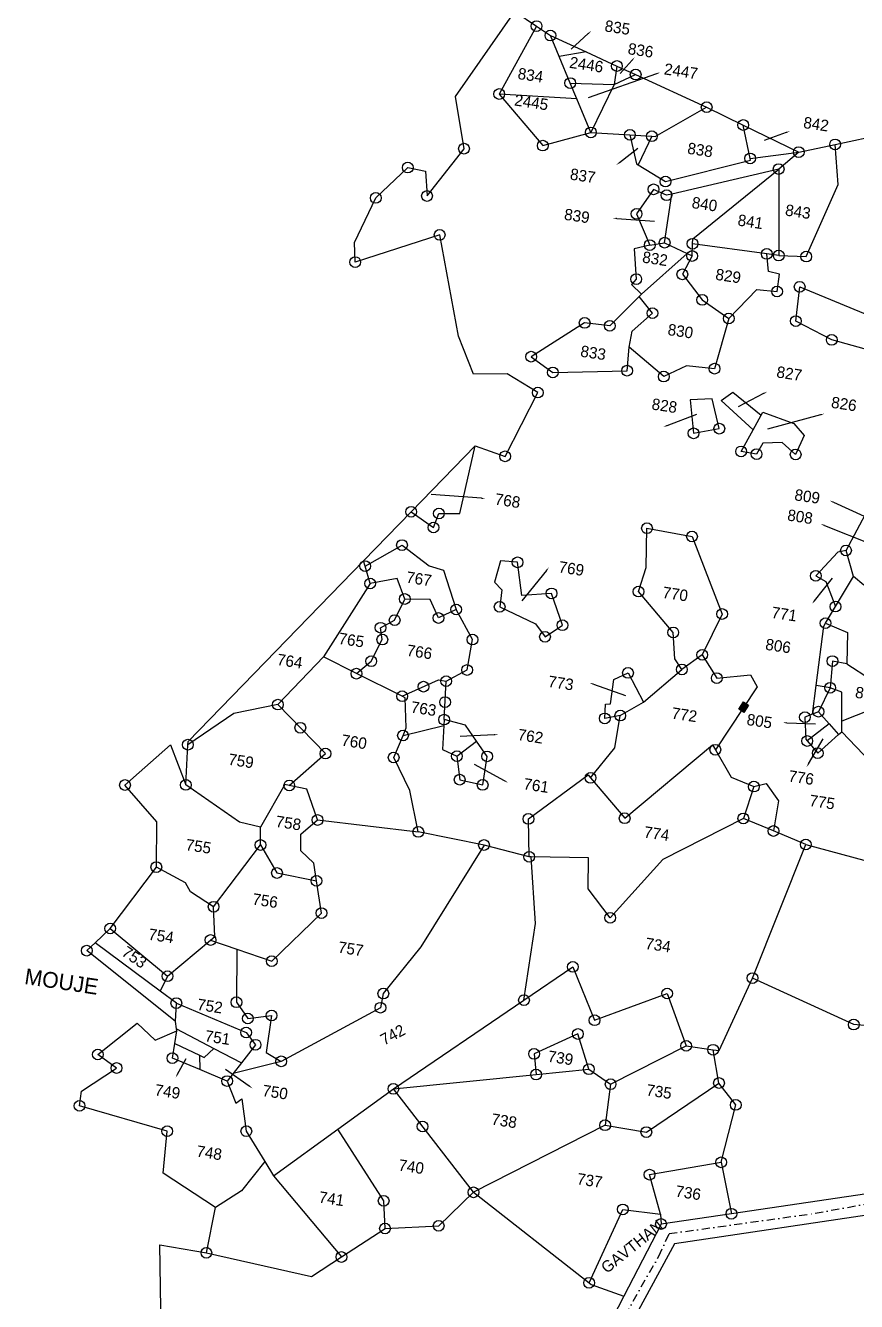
# Model space of a CAD drawing. Header units: metres. Extents: x 303309 to 305776, y 1941305 to 1944345.
# Drawn here: x 303309 to 303821, y 1942359 to 1943145 of the extents above; entities that cross this region are included whole.
import ezdxf

# ---------------------------------------------------------------- set-up
doc = ezdxf.new("R2010")
doc.units = ezdxf.units.M
doc.linetypes.add('DASHDOT', pattern=[1, 0.5, -0.25, 0, -0.25])
for name, color, linetype in [('OFF', 1, 'Continuous'), ('POLY_PARCEL', 6, 'Continuous'), ('POLY_WATER', 4, 'Continuous'), ('TEXT_MAPIN', 7, 'Continuous'), ('TEXT_MAPOUT', 7, 'Continuous'), ('TEXT_PARCEL', 7, 'Continuous'), ('V_BOUND_LINE', 7, 'Continuous'), ('V_BOUND_STREAM_LINE', 7, 'DASHDOT')]:
    doc.layers.add(name, color=color, linetype=linetype)
doc.styles.add('TEXT_MAP', font='')
doc.styles.get('TEXT_MAP').set_extended_font_data('Kruti Dev 050')

msp = doc.modelspace()

# ---------------------------------------------------------------- hatches: boundary and pattern name
msp.add_hatch(color=256).paths.add_polyline_path([(303754.16, 1942726.13), (303751.04, 1942728.2), (303748.05, 1942723.68), (303751.17, 1942721.61)])

# ---------------------------------------------------------------- linework, layer by layer
for p, q in [((303655.41, 1943139.75), (303644.79, 1943130.15)), ((303682.4, 1943123.37), (303675.12, 1943115.19)), ((303697.42, 1943115.03), (303655.29, 1943100.14)), ((303777.22, 1943078.79), (303763.79, 1943073.85)), ((303674.61, 1943060.34), (303685.87, 1943069.17)), ((303672.96, 1943025.9), (303696.2, 1943024.21)), ((303763.4, 1942918.06), (303747.71, 1942909.92)), ((303703.9, 1942898.29), (303722.18, 1942905.29)), ((303798.39, 1942904.95), (303765.74, 1942895.98)), ((303589.68, 1942853.49), (303558.64, 1942855.75)), ((303806.35, 1942851.08), (303834.69, 1942838.19)), ((303800.84, 1942836.77), (303829.76, 1942825.26)), ((303629.66, 1942809.07), (303614.56, 1942790.33)), ((303794.71, 1942790.41), (303805.71, 1942804.25)), ((303658.58, 1942738.99), (303678.4, 1942731.94)), ((303748.05, 1942723.68), (303751.04, 1942728.2)), ((303751.04, 1942728.2), (303754.16, 1942726.13)), ((303751.17, 1942721.61), (303748.05, 1942723.68)), ((303754.16, 1942726.13), (303751.17, 1942721.61)), ((303777.69, 1942715.2), (303795.35, 1942714.51)), ((303597.51, 1942707.85), (303576.5, 1942706.85)), ((303791.09, 1942690.03), (303800.04, 1942705.27)), ((303603.85, 1942679.49), (303585.39, 1942689.57)), ((303402.53, 1942498.84), (303407.77, 1942508.46)), ((303446.61, 1942491.47), (303432.14, 1942501.63))]:
    msp.add_line(p, q)
for centre in [(303623.58, 1943144.36), (303632.09, 1943138.54), (303673.07, 1943119.77), (303684.58, 1943114.49), (303600.61, 1943102.53), (303644.32, 1943109.28), (303728.29, 1943094.42), (303657.04, 1943078.87), (303750.84, 1943083.42), (303627.41, 1943070.74), (303681.07, 1943077.37), (303694.55, 1943076.54), (303807.41, 1943071.47), (303578.92, 1943068.85), (303755.1, 1943062.87), (303784.99, 1943066.74), (303544.29, 1943057.21), (303772.66, 1943056.31), (303702.95, 1943048.59), (303556.13, 1943039.72), (303695.6, 1943043.81), (303703.65, 1943040.18), (303524.59, 1943038.51), (303685.16, 1943028.68), (303563.94, 1943015.75), (303693.29, 1943009.49), (303702.45, 1943010.96), (303719.62, 1943010.29), (303719.4, 1943002.75), (303765.33, 1943004.02), (303772.69, 1943003.01), (303789.64, 1943002.39), (303511.92, 1942998.99), (303684.97, 1942988.5), (303713.35, 1942991.46), (303771.65, 1942980.9), (303785.58, 1942983.79), (303725.61, 1942975.71), (303653.18, 1942961.53), (303694.95, 1942967.52), (303741.89, 1942964.24), (303783.21, 1942962.66), (303668.66, 1942959.72), (303805.32, 1942951.08), (303620.26, 1942940.73), (303633.61, 1942931.03), (303679.32, 1942932.11), (303733.18, 1942933.34), (303701.88, 1942928.45), (303624.35, 1942918.61), (303720.27, 1942893.52), (303736.1, 1942896.4), (303749.52, 1942882.36), (303604.22, 1942879.33), (303759.06, 1942880.72), (303783.1, 1942880.5), (303546.38, 1942845.18), (303563.47, 1942844.13), (303560.12, 1942835.5), (303691.57, 1942835.07), (303719.3, 1942829.98), (303540.75, 1942824.68), (303814.13, 1942821.38), (303518.06, 1942811.72), (303611.9, 1942814.07), (303795.49, 1942805.72), (303521.12, 1942801.02), (303686.36, 1942796.03), (303542.42, 1942791.45), (303632.82, 1942794.91), (303563.2, 1942779.76), (303574.06, 1942785), (303600.87, 1942786.64), (303737.84, 1942782.2), (303807.63, 1942786.79), (303527.51, 1942773.78), (303536.2, 1942778.45), (303639.53, 1942775.31), (303801.49, 1942776.56), (303528.61, 1942766.45), (303584.14, 1942766.46), (303628.79, 1942768.14), (303707.76, 1942770.85), (303725.57, 1942757.05), (303521.81, 1942753.13), (303805.76, 1942753.24), (303512.66, 1942745.47), (303567.92, 1942740.83), (303580.83, 1942747.75), (303679.88, 1942745.93), (303713.08, 1942748.08), (303734.55, 1942742.73), (303553.96, 1942737.45), (303804.34, 1942736.78), (303464.32, 1942726.4), (303540.82, 1942731.55), (303567.24, 1942727.94), (303566.67, 1942717.16), (303665.59, 1942717.91), (303675.13, 1942719.65), (303788.83, 1942718.66), (303797.13, 1942722.04), (303478.12, 1942712.17), (303408.93, 1942701.73), (303541.36, 1942707.37), (303790.23, 1942704), (303493.58, 1942696.24), (303535.61, 1942693.82), (303574.54, 1942694.64), (303593.17, 1942694.52), (303733.66, 1942698.61), (303796.71, 1942696.51), (303576.24, 1942680.15), (303656.82, 1942681.27), (303370.17, 1942676.87), (303407.63, 1942676.94), (303471.33, 1942676.61), (303590.42, 1942676.92), (303757.4, 1942675.91), (303488.72, 1942655.34), (303618.55, 1942655.99), (303677.84, 1942656.39), (303750.91, 1942656.32), (303550.77, 1942647.99), (303769.45, 1942648.56), (303453.6, 1942639.95), (303591.24, 1942639.91), (303789.34, 1942640.24), (303619.06, 1942632.62), (303389.48, 1942626.33), (303463.75, 1942622.69), (303488.04, 1942617.87), (303424.74, 1942601.89), (303491.16, 1942598.01), (303668.94, 1942595.07), (303361.06, 1942588.5), (303422.89, 1942581.41), (303346.62, 1942574.85), (303460.52, 1942568.39), (303645.92, 1942564.86), (303396.36, 1942559.11), (303756.55, 1942557.95), (303529.21, 1942548.4), (303615.83, 1942544.39), (303703.99, 1942548.46), (303401.8, 1942542.56), (303438.77, 1942543.07), (303527.46, 1942539.7), (303445.81, 1942533.05), (303460.43, 1942534.89), (303659.28, 1942531.96), (303818.88, 1942529.3), (303444.75, 1942524.43), (303649.06, 1942523.52), (303450.57, 1942516.88), (303715.7, 1942516.23), (303732.28, 1942513.82), (303353.45, 1942510.88), (303399.37, 1942508.62), (303466.4, 1942506.67), (303622.04, 1942511.25), (303365.01, 1942502.55), (303623.28, 1942498.53), (303655.82, 1942501.8), (303433.01, 1942494.53), (303535.42, 1942489.71), (303669.18, 1942492.58), (303735.89, 1942493.3), (303342.18, 1942479.28), (303746.21, 1942479.81), (303553.38, 1942466.51), (303665.76, 1942467.3), (303396.16, 1942463.67), (303444.87, 1942463.61), (303691.17, 1942463.1), (303737.26, 1942444.47), (303693.14, 1942436.87), (303584.75, 1942426), (303529.44, 1942420.75), (303676.71, 1942415.46), (303743.55, 1942412.8), (303530.27, 1942403.69), (303563.33, 1942405.33), (303700.22, 1942406.45), (303420.28, 1942388.69), (303503.41, 1942386.15), (303655.92, 1942370.25)]:
    msp.add_circle(centre, 3.31)
for points in [[(303655.13, 1943140.06), (303657.27, 1943141.43), (303655.69, 1943139.44)], [(303682.08, 1943123.65), (303684.06, 1943125.24), (303682.71, 1943123.1)], [(303697.28, 1943115.43), (303699.78, 1943115.87), (303697.56, 1943114.64)], [(303777.08, 1943079.18), (303779.57, 1943079.66), (303777.37, 1943078.4)], [(303674.87, 1943060.01), (303672.65, 1943058.79), (303674.36, 1943060.66)], [(303672.93, 1943025.48), (303670.47, 1943026.08), (303672.99, 1943026.32)], [(303763.21, 1942918.43), (303765.62, 1942919.21), (303763.59, 1942917.69)], [(303798.28, 1942905.35), (303800.8, 1942905.61), (303798.5, 1942904.55)], [(303704.05, 1942897.9), (303701.56, 1942897.4), (303703.75, 1942898.68)], [(303589.71, 1942853.91), (303592.17, 1942853.31), (303589.65, 1942853.07)], [(303806.18, 1942850.7), (303804.08, 1942852.12), (303806.53, 1942851.46)], [(303800.68, 1942836.38), (303798.51, 1942837.69), (303800.99, 1942837.15)], [(303629.34, 1942809.33), (303631.23, 1942811.02), (303629.99, 1942808.81)], [(303795.04, 1942790.16), (303793.16, 1942788.46), (303794.38, 1942790.67)], [(303658.44, 1942738.6), (303656.23, 1942739.83), (303658.72, 1942739.39)], [(303777.67, 1942714.78), (303775.19, 1942715.3), (303777.7, 1942715.62)], [(303597.49, 1942708.27), (303600.01, 1942707.97), (303597.53, 1942707.44)], [(303791.45, 1942689.82), (303789.83, 1942687.88), (303790.73, 1942690.24)], [(303604.05, 1942679.85), (303606.05, 1942678.29), (303603.65, 1942679.12)], [(303402.9, 1942498.64), (303401.34, 1942496.65), (303402.17, 1942499.04)], [(303446.85, 1942491.81), (303448.66, 1942490.04), (303446.37, 1942491.13)]]:
    msp.add_solid(points)
at = {"layer": 'OFF'}
for p, q in [((303654.07, 1943128.47), (303637.46, 1943125.71)), ((303648.42, 1943099.48), (303600.61, 1943102.53))]:
    msp.add_line(p, q, dxfattribs=at)
at = {"layer": 'POLY_PARCEL'}
for p, q in [((303623.58, 1943144.36), (303600.61, 1943102.53)), ((303637.46, 1943125.71), (303632.09, 1943138.54)), ((303644.32, 1943109.28), (303637.46, 1943125.71)), ((303673.07, 1943119.77), (303671.31, 1943108.29)), ((303671.31, 1943108.29), (303684.58, 1943114.49)), ((303644.32, 1943109.28), (303671.31, 1943108.29)), ((303648.42, 1943099.48), (303644.32, 1943109.28)), ((303671.31, 1943108.29), (303657.04, 1943078.87)), ((303600.61, 1943102.53), (303627.41, 1943070.74)), ((303657.04, 1943078.87), (303648.42, 1943099.48)), ((303696.59, 1943076.41), (303728.29, 1943094.42)), ((303755.1, 1943062.87), (303750.84, 1943083.42)), ((303627.41, 1943070.74), (303657.04, 1943078.87)), ((303657.04, 1943078.87), (303681.07, 1943077.37)), ((303681.07, 1943077.37), (303685.07, 1943059.55)), ((303681.07, 1943077.37), (303694.55, 1943076.54)), ((303694.55, 1943076.54), (303686.12, 1943058.91)), ((303694.55, 1943076.54), (303696.59, 1943076.41)), ((303755.1, 1943062.87), (303784.99, 1943066.74)), ((303784.99, 1943066.74), (303772.66, 1943056.31)), ((303809.23, 1943046.89), (303807.41, 1943071.47)), ((303685.07, 1943059.55), (303686.12, 1943058.91)), ((303686.12, 1943058.91), (303702.95, 1943048.59)), ((303702.95, 1943048.59), (303755.33, 1943061.77)), ((303755.33, 1943061.77), (303755.1, 1943062.87)), ((303772.66, 1943056.31), (303706.87, 1943040.93)), ((303719.71, 1943013.37), (303772.66, 1943056.31)), ((303772.66, 1943056.31), (303772.69, 1943003.01)), ((303695.6, 1943043.81), (303685.16, 1943028.68)), ((303703.65, 1943040.18), (303695.6, 1943043.81)), ((303789.64, 1943002.39), (303809.23, 1943046.89)), ((303702.45, 1943010.96), (303706.87, 1943040.93)), ((303706.87, 1943040.93), (303703.65, 1943040.18)), ((303685.16, 1943028.68), (303693.29, 1943009.49)), ((303693.29, 1943009.49), (303702.45, 1943010.96)), ((303702.45, 1943010.96), (303716.22, 1943004.29)), ((303719.62, 1943010.29), (303719.71, 1943013.37)), ((303693.29, 1943009.49), (303683.69, 1943007.08)), ((303683.69, 1943007.08), (303684.97, 1942988.5)), ((303688.12, 1942979.21), (303716.22, 1943004.29)), ((303716.22, 1943004.29), (303719.4, 1943002.75)), ((303719.4, 1943002.75), (303719.62, 1943010.29)), ((303765.33, 1943004.02), (303719.62, 1943010.29)), ((303766.45, 1942993.12), (303765.33, 1943004.02)), ((303772.69, 1943003.01), (303765.33, 1943004.02)), ((303772.69, 1943003.01), (303789.64, 1943002.39)), ((303719.4, 1943002.75), (303713.35, 1942991.46)), ((303684.97, 1942988.5), (303682.07, 1942985.29)), ((303713.35, 1942991.46), (303725.61, 1942975.71)), ((303773.17, 1942991.48), (303766.45, 1942993.12)), ((303771.65, 1942980.9), (303773.17, 1942991.48)), ((303682.07, 1942985.29), (303688.12, 1942979.21)), ((303741.89, 1942964.24), (303759.19, 1942982.02)), ((303759.19, 1942982.02), (303771.65, 1942980.9)), ((303783.21, 1942962.66), (303785.58, 1942983.79)), ((303785.58, 1942983.79), (303837.75, 1942962.16)), ((303686.68, 1942977.77), (303668.66, 1942959.72)), ((303688.12, 1942979.21), (303686.68, 1942977.77)), ((303694.95, 1942967.52), (303686.68, 1942977.77)), ((303725.61, 1942975.71), (303741.89, 1942964.24)), ((303682.44, 1942956.35), (303694.95, 1942967.52)), ((303741.89, 1942964.24), (303733.18, 1942933.34)), ((303653.18, 1942961.53), (303620.26, 1942940.73)), ((303668.66, 1942959.72), (303653.18, 1942961.53)), ((303680.53, 1942946.53), (303682.44, 1942956.35)), ((303805.32, 1942951.08), (303783.21, 1942962.66)), ((303830.46, 1942944.09), (303805.32, 1942951.08)), ((303620.26, 1942940.73), (303633.61, 1942931.03)), ((303679.32, 1942932.11), (303680.53, 1942946.53)), ((303701.88, 1942928.45), (303680.53, 1942946.53)), ((303715.95, 1942935.06), (303701.88, 1942928.45)), ((303733.18, 1942933.34), (303715.95, 1942935.06)), ((303633.61, 1942931.03), (303679.32, 1942932.11)), ((303737.22, 1942913.76), (303744.38, 1942918.92)), ((303744.38, 1942918.92), (303761.87, 1942904.71)), ((303731.65, 1942914.8), (303718.16, 1942914.13)), ((303718.16, 1942914.13), (303720.27, 1942893.52)), ((303736.1, 1942896.4), (303731.65, 1942914.8)), ((303756.93, 1942895.77), (303737.22, 1942913.76)), ((303756.93, 1942895.77), (303761.87, 1942904.71)), ((303761.87, 1942904.71), (303762.87, 1942906.53)), ((303762.87, 1942906.53), (303781.96, 1942899.64)), ((303720.27, 1942893.52), (303736.1, 1942896.4)), ((303749.52, 1942882.36), (303756.93, 1942895.77)), ((303781.96, 1942899.64), (303788.27, 1942892.25)), ((303576.27, 1942844.16), (303585.77, 1942885.78)), ((303762.91, 1942887.41), (303759.06, 1942880.72)), ((303774.83, 1942887.77), (303762.91, 1942887.41)), ((303783.1, 1942880.5), (303774.83, 1942887.77)), ((303788.27, 1942892.25), (303783.1, 1942880.5)), ((303759.06, 1942880.72), (303749.52, 1942882.36)), ((303814.13, 1942821.38), (303827.66, 1942846.9)), ((303546.38, 1942845.18), (303560.12, 1942835.5)), ((303560.12, 1942835.5), (303563.47, 1942844.13)), ((303563.47, 1942844.13), (303576.27, 1942844.16)), ((303690.99, 1942810.95), (303691.57, 1942835.07)), ((303691.57, 1942835.07), (303719.3, 1942829.98)), ((303518.06, 1942811.72), (303540.75, 1942824.68)), ((303540.75, 1942824.68), (303557.52, 1942811.85)), ((303719.3, 1942829.98), (303737.84, 1942782.2)), ((303518.06, 1942811.72), (303517.12, 1942815.03)), ((303601.43, 1942815.05), (303597.62, 1942801.76)), ((303611.9, 1942814.07), (303601.43, 1942815.05)), ((303809.09, 1942820.35), (303795.49, 1942805.72)), ((303814.13, 1942821.38), (303809.09, 1942820.35)), ((303818.78, 1942805.39), (303814.13, 1942821.38)), ((303521.12, 1942801.02), (303518.06, 1942811.72)), ((303557.52, 1942811.85), (303566.31, 1942809.17)), ((303566.31, 1942809.17), (303574.06, 1942785)), ((303614.6, 1942793.61), (303611.9, 1942814.07)), ((303686.36, 1942796.03), (303690.99, 1942810.95)), ((303521.12, 1942801.02), (303492.47, 1942755.74)), ((303537.85, 1942804.18), (303521.12, 1942801.02)), ((303542.42, 1942791.45), (303537.85, 1942804.18)), ((303597.62, 1942801.76), (303602.17, 1942797.03)), ((303795.49, 1942805.72), (303801.73, 1942802.27)), ((303801.73, 1942802.27), (303807.63, 1942786.79)), ((303807.63, 1942786.79), (303818.78, 1942805.39)), ((303825.12, 1942799.92), (303818.78, 1942805.39)), ((303536.2, 1942778.45), (303542.42, 1942791.45)), ((303558.04, 1942791.19), (303542.42, 1942791.45)), ((303563.2, 1942779.76), (303558.04, 1942791.19)), ((303602.17, 1942797.03), (303600.87, 1942786.64)), ((303632.82, 1942794.91), (303614.6, 1942793.61)), ((303639.53, 1942775.31), (303632.82, 1942794.91)), ((303707.76, 1942770.85), (303686.36, 1942796.03)), ((303574.06, 1942785), (303563.2, 1942779.76)), ((303584.14, 1942766.46), (303574.06, 1942785)), ((303600.87, 1942786.64), (303622.84, 1942776.18)), ((303801.49, 1942776.56), (303807.63, 1942786.79)), ((303527.51, 1942773.78), (303536.2, 1942778.45)), ((303622.84, 1942776.18), (303628.79, 1942768.14)), ((303628.79, 1942768.14), (303639.53, 1942775.31)), ((303737.84, 1942782.2), (303725.57, 1942757.05)), ((303800.37, 1942774.68), (303801.49, 1942776.56)), ((303801.49, 1942776.56), (303815.04, 1942770.89)), ((303528.61, 1942766.45), (303527.51, 1942773.78)), ((303708.64, 1942754.7), (303707.76, 1942770.85)), ((303795.68, 1942738.21), (303800.37, 1942774.68)), ((303815.04, 1942770.89), (303814.65, 1942751.5)), ((303521.81, 1942753.13), (303528.61, 1942766.45)), ((303580.83, 1942747.75), (303584.14, 1942766.46)), ((303492.47, 1942755.74), (303464.32, 1942726.4)), ((303512.78, 1942745.58), (303492.47, 1942755.74)), ((303512.78, 1942745.58), (303521.81, 1942753.13)), ((303713.08, 1942748.08), (303708.64, 1942754.7)), ((303725.57, 1942757.05), (303713.08, 1942748.08)), ((303725.57, 1942757.05), (303734.55, 1942742.73)), ((303805.76, 1942753.24), (303804.34, 1942736.78)), ((303814.65, 1942751.5), (303805.76, 1942753.24)), ((303814.65, 1942751.5), (303829.26, 1942742.03)), ((303540.83, 1942731.56), (303512.78, 1942745.58)), ((303567.92, 1942740.83), (303580.83, 1942747.75)), ((303671.17, 1942741.82), (303679.88, 1942745.93)), ((303679.88, 1942745.93), (303689.5, 1942727.94)), ((303689.5, 1942727.94), (303713.08, 1942748.08)), ((303734.55, 1942742.73), (303755.25, 1942744.65)), ((303755.25, 1942744.65), (303759.32, 1942737.29)), ((303540.83, 1942731.56), (303563.17, 1942741.59)), ((303563.17, 1942741.59), (303567.92, 1942740.83)), ((303566.67, 1942717.16), (303567.92, 1942740.83)), ((303669.07, 1942726.92), (303671.17, 1942741.82)), ((303759.32, 1942737.29), (303733.66, 1942698.61)), ((303793.41, 1942720.52), (303795.68, 1942738.21)), ((303804.34, 1942736.78), (303795.68, 1942738.21)), ((303804.34, 1942736.78), (303797.13, 1942722.04)), ((303811.54, 1942734.03), (303804.34, 1942736.78)), ((303542.65, 1942730.64), (303540.83, 1942731.56)), ((303543.34, 1942712.04), (303542.65, 1942730.64)), ((303675.13, 1942719.65), (303689.5, 1942727.94)), ((303811.56, 1942716.14), (303811.54, 1942734.03)), ((303856.84, 1942734.36), (303811.56, 1942716.14)), ((303437.17, 1942720.93), (303408.93, 1942701.73)), ((303464.32, 1942726.4), (303437.17, 1942720.93)), ((303493.58, 1942696.24), (303464.32, 1942726.4)), ((303665.59, 1942717.91), (303665.99, 1942726.72)), ((303665.99, 1942726.72), (303669.07, 1942726.92)), ((303793.41, 1942720.52), (303788.83, 1942718.66)), ((303797.13, 1942722.04), (303793.41, 1942720.52)), ((303797.13, 1942722.04), (303803.76, 1942714.47)), ((303541.36, 1942707.37), (303566.5, 1942713.47)), ((303566.5, 1942713.47), (303565.67, 1942698.66)), ((303566.67, 1942717.16), (303566.5, 1942713.47)), ((303579.8, 1942713.76), (303566.67, 1942717.16)), ((303586.61, 1942703.96), (303579.8, 1942713.76)), ((303675.13, 1942719.65), (303665.59, 1942717.91)), ((303671.87, 1942699.77), (303675.13, 1942719.65)), ((303788.83, 1942718.66), (303789.32, 1942705.04)), ((303803.76, 1942714.47), (303790.23, 1942704)), ((303803.76, 1942714.47), (303809.5, 1942707.9)), ((303811.56, 1942709.74), (303811.56, 1942716.14)), ((303535.61, 1942693.82), (303541.36, 1942707.37)), ((303541.36, 1942707.37), (303543.34, 1942712.04)), ((303789.32, 1942705.04), (303790.23, 1942704)), ((303796.71, 1942696.51), (303809.5, 1942707.9)), ((303809.5, 1942707.9), (303811.56, 1942709.74)), ((303842.62, 1942677.02), (303811.56, 1942709.74)), ((303565.67, 1942698.66), (303574.54, 1942694.64)), ((303574.54, 1942694.64), (303586.61, 1942703.96)), ((303593.17, 1942694.52), (303586.61, 1942703.96)), ((303656.82, 1942681.27), (303671.87, 1942699.77)), ((303677.84, 1942656.39), (303731.96, 1942701.58)), ((303731.96, 1942701.58), (303733.66, 1942698.61)), ((303733.66, 1942698.61), (303743.3, 1942681.72)), ((303790.23, 1942704), (303796.71, 1942696.51)), ((303471.33, 1942676.61), (303493.58, 1942696.24)), ((303545.51, 1942673.42), (303535.61, 1942693.82)), ((303574.54, 1942694.64), (303576.24, 1942680.15)), ((303590.42, 1942676.92), (303593.17, 1942694.52)), ((303618.55, 1942655.99), (303655.3, 1942683.07)), ((303655.3, 1942683.07), (303656.82, 1942681.27)), ((303656.82, 1942681.27), (303677.84, 1942656.39)), ((303743.3, 1942681.72), (303757.4, 1942675.91)), ((303440.61, 1942653.94), (303407.63, 1942676.94)), ((303468.56, 1942677.18), (303453.62, 1942650.9)), ((303471.33, 1942676.61), (303468.56, 1942677.18)), ((303482.05, 1942674.39), (303471.33, 1942676.61)), ((303488.72, 1942655.34), (303482.05, 1942674.39)), ((303550.77, 1942647.99), (303545.51, 1942673.42)), ((303576.24, 1942680.15), (303590.42, 1942676.92)), ((303757.4, 1942675.91), (303750.91, 1942656.32)), ((303757.4, 1942675.91), (303764.88, 1942677.83)), ((303764.88, 1942677.83), (303772.6, 1942667.09)), ((303772.6, 1942667.09), (303769.45, 1942648.56)), ((303453.62, 1942650.9), (303440.61, 1942653.94)), ((303453.6, 1942639.95), (303453.62, 1942650.9)), ((303478.54, 1942646.7), (303488.72, 1942655.34)), ((303488.72, 1942655.34), (303550.77, 1942647.99)), ((303619.06, 1942632.62), (303618.55, 1942655.99)), ((303750.91, 1942656.32), (303701.39, 1942631)), ((303769.45, 1942648.56), (303750.91, 1942656.32)), ((303478.41, 1942636.34), (303478.54, 1942646.7)), ((303591.24, 1942639.91), (303550.77, 1942647.99)), ((303789.34, 1942640.24), (303769.45, 1942648.56)), ((303424.74, 1942601.89), (303453.6, 1942639.95)), ((303453.6, 1942639.95), (303463.75, 1942622.69)), ((303486.35, 1942628.69), (303478.41, 1942636.34)), ((303591.24, 1942639.91), (303552.27, 1942577.16)), ((303619.06, 1942632.62), (303591.24, 1942639.91)), ((303756.55, 1942557.95), (303789.34, 1942640.24)), ((303789.34, 1942640.24), (303825.15, 1942630.57)), ((303407.43, 1942616.59), (303389.48, 1942626.33)), ((303488.04, 1942617.87), (303486.35, 1942628.69)), ((303620.29, 1942632.6), (303619.06, 1942632.62)), ((303622.93, 1942591.5), (303620.29, 1942632.6)), ((303655.52, 1942632.11), (303620.29, 1942632.6)), ((303655.38, 1942613.02), (303655.52, 1942632.11)), ((303701.39, 1942631), (303668.94, 1942595.07)), ((303463.75, 1942622.69), (303488.04, 1942617.87)), ((303491.16, 1942598.01), (303488.04, 1942617.87)), ((303410.53, 1942611.14), (303407.43, 1942616.59)), ((303424.74, 1942601.89), (303410.53, 1942611.14)), ((303668.94, 1942595.07), (303655.38, 1942613.02)), ((303425.46, 1942583.57), (303424.74, 1942601.89)), ((303460.52, 1942568.39), (303491.16, 1942598.01)), ((303361.06, 1942588.5), (303396.36, 1942559.11)), ((303615.83, 1942544.39), (303622.93, 1942591.5)), ((303391.83, 1942549.97), (303351.79, 1942579.73)), ((303396.36, 1942559.11), (303422.89, 1942581.41)), ((303422.89, 1942581.41), (303425.46, 1942583.57)), ((303422.89, 1942581.41), (303438.96, 1942575.85)), ((303438.96, 1942575.85), (303438.77, 1942543.07)), ((303438.96, 1942575.85), (303460.52, 1942568.39)), ((303552.27, 1942577.16), (303529.21, 1942548.4)), ((303615.83, 1942544.39), (303645.92, 1942564.86)), ((303645.92, 1942564.86), (303659.28, 1942531.96)), ((303396.36, 1942559.11), (303391.83, 1942549.97)), ((303736.1, 1942513.26), (303756.55, 1942557.95)), ((303818.88, 1942529.3), (303756.55, 1942557.95)), ((303401.8, 1942542.56), (303391.83, 1942549.97)), ((303529.21, 1942548.4), (303527.46, 1942539.7)), ((303659.28, 1942531.96), (303703.99, 1942548.46)), ((303703.99, 1942548.46), (303715.7, 1942516.23)), ((303401.17, 1942531.17), (303401.8, 1942542.56)), ((303401.8, 1942542.56), (303444.75, 1942524.43)), ((303438.77, 1942543.07), (303445.81, 1942533.05)), ((303527.46, 1942539.7), (303466.4, 1942506.67)), ((303535.42, 1942489.71), (303615.83, 1942544.39)), ((303445.81, 1942533.05), (303460.43, 1942534.89)), ((303460.43, 1942534.89), (303457.12, 1942512.1)), ((303400.84, 1942517.68), (303402.11, 1942525.52)), ((303401.93, 1942526.62), (303424.79, 1942514.67)), ((303444.75, 1942524.43), (303450.57, 1942516.88)), ((303922.76, 1942519.17), (303818.88, 1942529.3)), ((303399.37, 1942508.62), (303400.84, 1942517.68)), ((303400.84, 1942517.68), (303416.14, 1942510.38)), ((303450.57, 1942516.88), (303441.84, 1942505.77)), ((303649.06, 1942523.52), (303622.04, 1942511.25)), ((303655.82, 1942501.8), (303649.06, 1942523.52)), ((303669.18, 1942492.58), (303715.7, 1942516.23)), ((303715.7, 1942516.23), (303732.28, 1942513.82)), ((303416.16, 1942501.59), (303399.37, 1942508.62)), ((303416.14, 1942510.38), (303418.95, 1942509.04)), ((303416.14, 1942510.38), (303416.16, 1942501.59)), ((303418.95, 1942509.04), (303424.79, 1942514.67)), ((303424.79, 1942514.67), (303441.84, 1942505.77)), ((303457.12, 1942512.1), (303466.4, 1942506.67)), ((303622.04, 1942511.25), (303623.28, 1942498.53)), ((303732.28, 1942513.82), (303736.1, 1942513.26)), ((303735.89, 1942493.3), (303732.28, 1942513.82)), ((303433.01, 1942494.53), (303416.16, 1942501.59)), ((303466.4, 1942506.67), (303436.71, 1942499.24)), ((303441.84, 1942505.77), (303436.71, 1942499.24)), ((303623.28, 1942498.53), (303655.82, 1942501.8)), ((303655.82, 1942501.8), (303669.18, 1942492.58)), ((303436.71, 1942499.24), (303433.01, 1942494.53)), ((303433.01, 1942494.53), (303438.42, 1942480.94)), ((303535.42, 1942489.71), (303623.28, 1942498.53)), ((303669.18, 1942492.58), (303665.76, 1942467.3)), ((303691.17, 1942463.1), (303735.89, 1942493.3)), ((303746.21, 1942479.81), (303735.89, 1942493.3)), ((303501.25, 1942464.83), (303535.42, 1942489.71)), ((303584.75, 1942426), (303535.42, 1942489.71)), ((303438.42, 1942480.94), (303442.1, 1942483.66)), ((303442.1, 1942483.66), (303444.87, 1942463.61)), ((303737.26, 1942444.47), (303746.21, 1942479.81)), ((303444.87, 1942463.61), (303456.25, 1942445.06)), ((303461.71, 1942436.04), (303501.25, 1942464.83)), ((303529.44, 1942420.75), (303501.25, 1942464.83)), ((303665.76, 1942467.3), (303584.75, 1942426)), ((303665.76, 1942467.3), (303691.17, 1942463.1)), ((303456.25, 1942445.06), (303441.94, 1942426.82)), ((303456.25, 1942445.06), (303461.71, 1942436.04)), ((303693.14, 1942436.87), (303737.26, 1942444.47)), ((303737.26, 1942444.47), (303743.55, 1942412.8)), ((303461.71, 1942436.04), (303503.41, 1942386.15)), ((303699.82, 1942412.56), (303693.14, 1942436.87)), ((303441.94, 1942426.82), (303425.84, 1942416.6)), ((303563.33, 1942405.33), (303584.75, 1942426)), ((303584.75, 1942426), (303655.92, 1942370.25)), ((303530.27, 1942403.69), (303529.44, 1942420.75)), ((303655.92, 1942370.25), (303676.71, 1942415.46)), ((303676.71, 1942415.46), (303699.82, 1942412.56)), ((303699.82, 1942412.56), (303700.22, 1942406.45)), ((303503.41, 1942386.15), (303530.27, 1942403.69)), ((303530.27, 1942403.69), (303563.33, 1942405.33)), ((303420.28, 1942388.69), (303484.97, 1942374.1)), ((303484.97, 1942374.1), (303503.41, 1942386.15)), ((303655.92, 1942370.25), (303657.27, 1942369.19)), ((303657.27, 1942369.19), (303677.27, 1942361.99))]:
    msp.add_line(p, q, dxfattribs=at)
at = {"layer": 'POLY_WATER'}
for p, q in [((303861.86, 1942430.13), (303743.55, 1942412.8)), ((303926.25, 1942426.65), (303708.47, 1942394.28)), ((303700.22, 1942406.45), (303677.27, 1942361.99)), ((303743.55, 1942412.8), (303700.22, 1942406.45)), ((303708.47, 1942394.28), (303677.25, 1942336.54)), ((303677.27, 1942361.99), (303667, 1942342.1))]:
    msp.add_line(p, q, dxfattribs=at)
at = {"layer": 'V_BOUND_LINE'}
for p, q in [((303573.61, 1943101.07), (303610.3, 1943153.45)), ((303610.3, 1943153.45), (303623.58, 1943144.36)), ((303623.58, 1943144.36), (303632.09, 1943138.54)), ((303632.09, 1943138.54), (303654.07, 1943128.47)), ((303654.07, 1943128.47), (303673.07, 1943119.77)), ((303673.07, 1943119.77), (303684.58, 1943114.49)), ((303684.58, 1943114.49), (303728.29, 1943094.42)), ((303578.92, 1943068.85), (303573.61, 1943101.07)), ((303728.29, 1943094.42), (303750.84, 1943083.42)), ((303750.84, 1943083.42), (303784.99, 1943066.74)), ((303807.41, 1943071.47), (303844.9, 1943079.39)), ((303556.13, 1943039.72), (303578.92, 1943068.85)), ((303784.99, 1943066.74), (303807.41, 1943071.47)), ((303524.59, 1943038.51), (303544.29, 1943057.21)), ((303544.29, 1943057.21), (303555.24, 1943054.93)), ((303555.24, 1943054.93), (303556.13, 1943039.72)), ((303511.58, 1943011.08), (303524.59, 1943038.51)), ((303511.92, 1942998.99), (303511.58, 1943011.08)), ((303563.94, 1943015.75), (303511.92, 1942998.99)), ((303575.5, 1942953.32), (303563.94, 1943015.75)), ((303584.67, 1942929.9), (303575.5, 1942953.32)), ((303605.4, 1942930.2), (303584.67, 1942929.9)), ((303624.35, 1942918.61), (303605.4, 1942930.2)), ((303604.22, 1942879.33), (303624.35, 1942918.61)), ((303546.38, 1942845.18), (303585.77, 1942885.78)), ((303585.77, 1942885.78), (303604.22, 1942879.33)), ((303517.12, 1942815.03), (303546.38, 1942845.18)), ((303409.04, 1942703.66), (303517.12, 1942815.03)), ((303370.17, 1942676.87), (303398.25, 1942701.53)), ((303398.25, 1942701.53), (303407.63, 1942676.94)), ((303407.63, 1942676.94), (303408.93, 1942701.73)), ((303408.93, 1942701.73), (303409.04, 1942703.66)), ((303389.75, 1942654.29), (303370.17, 1942676.87)), ((303389.48, 1942626.33), (303389.75, 1942654.29)), ((303361.06, 1942588.5), (303389.48, 1942626.33)), ((303351.79, 1942579.73), (303361.06, 1942588.5)), ((303346.62, 1942574.85), (303351.79, 1942579.73)), ((303401.17, 1942531.17), (303346.62, 1942574.85)), ((303353.45, 1942510.88), (303377.57, 1942530.1)), ((303377.57, 1942530.1), (303388.67, 1942519.73)), ((303388.67, 1942519.73), (303402.11, 1942525.52)), ((303401.93, 1942526.62), (303401.17, 1942531.17)), ((303402.11, 1942525.52), (303401.93, 1942526.62)), ((303365.01, 1942502.55), (303353.45, 1942510.88)), ((303343.3, 1942488.26), (303365.01, 1942502.55)), ((303342.18, 1942479.28), (303343.3, 1942488.26)), ((303396.16, 1942463.67), (303342.18, 1942479.28)), ((303393.7, 1942437.78), (303396.16, 1942463.67)), ((303425.84, 1942416.6), (303393.7, 1942437.78)), ((303420.28, 1942388.69), (303425.84, 1942416.6)), ((303392.58, 1942334.59), (303391.52, 1942393.54)), ((303391.52, 1942393.54), (303420.28, 1942388.69))]:
    msp.add_line(p, q, dxfattribs=at)
at = {"layer": 'V_BOUND_STREAM_LINE', "ltscale": 10}
for p, q in [((303795.1, 1942413.09), (303921.71, 1942436.03)), ((303705.26, 1942400.52), (303795.1, 1942413.09)), ((303698.78, 1942386.64), (303705.26, 1942400.52)), ((303673.09, 1942341.38), (303698.78, 1942386.64))]:
    msp.add_line(p, q, dxfattribs=at)

# ---------------------------------------------------------------- texts
at = {"layer": 'TEXT_MAPIN'}
msp.add_text('GAVTHAN', height=7.008, rotation=38.74328, dxfattribs=at).set_placement((303666.83, 1942375.66))
at = {"layer": 'TEXT_MAPOUT'}
msp.add_text('MOUJE', height=9.733, rotation=351.44506, dxfattribs=at).set_placement((303307.87, 1942554.39))
at = {"layer": 'TEXT_PARCEL', "style": 'TEXT_MAP'}
for s, rotation, p in [('835', 351.44506, (303665.14, 1943141.19)), ('836', 351.44506, (303679.43, 1943127.16)), ('2446', 351.44506, (303643.46, 1943118.72)), ('2447', 351.44506, (303701.72, 1943114.66)), ('834', 351.44506, (303611.61, 1943111.85)), ('2445', 351.44506, (303609.58, 1943095.51)), ('842', 351.44506, (303787.47, 1943081.69)), ('838', 351.44506, (303716.08, 1943065.81)), ('837', 351.44506, (303643.81, 1943049.9)), ('840', 351.44506, (303718.78, 1943032.39)), ('843', 351.44506, (303776.32, 1943027.77)), ('839', 351.44506, (303640.22, 1943025.15)), ('841', 351.44506, (303747.03, 1943021.57)), ('832', 351.44506, (303688.31, 1942998.79)), ('829', 351.44506, (303733.36, 1942988.15)), ('830', 351.44506, (303703.94, 1942954.16)), ('833', 351.44506, (303650.23, 1942940.84)), ('827', 351.44506, (303770.97, 1942928.04)), ('828', 351.44506, (303694.07, 1942908.27)), ('826', 351.44506, (303804.61, 1942909.33)), ('768', 351.44506, (303597.52, 1942849.72)), ('809', 351.44506, (303782.01, 1942852.37)), ('808', 351.44506, (303777.6, 1942839.89)), ('769', 351.44506, (303636.8, 1942807.93)), ('767', 351.44506, (303542.96, 1942801.59)), ('770', 351.44506, (303700.77, 1942792.24)), ('771', 351.44506, (303767.87, 1942779.88)), ('765', 351.44506, (303501.33, 1942763.88)), ('766', 351.44506, (303543.27, 1942756.56)), ('806', 351.44506, (303764.1, 1942760.25)), ('764', 351.44506, (303463.43, 1942750.88)), ('773', 351.44506, (303630.34, 1942737.4)), ('804', 351.44506, (303819.41, 1942730.7)), ('763', 351.44506, (303545.81, 1942721.61)), ('772', 351.44506, (303706.39, 1942717.87)), ('805', 351.44506, (303752.58, 1942713.97)), ('760', 351.44506, (303503.02, 1942701.18)), ('762', 351.44506, (303611.62, 1942704.63)), ('759', 351.44506, (303433.4, 1942689.42)), ('761', 351.44506, (303615.15, 1942674.28)), ('776', 351.44506, (303778.27, 1942679.15)), ('775', 351.44506, (303791.2, 1942664.06)), ('758', 351.44506, (303462.59, 1942651.17)), ('774', 351.44506, (303689.31, 1942644.63)), ('755', 351.44506, (303407.18, 1942636.81)), ('756', 351.44506, (303448.23, 1942603.35)), ('754', 351.44506, (303384.2, 1942581.65)), ('757', 351.44506, (303500.98, 1942573.68)), ('734', 351.44506, (303690.19, 1942576.01)), ('753', 325.9854, (303367.52, 1942572.3)), ('752', 351.44506, (303414.26, 1942538.42)), ('751', 351.44506, (303418.94, 1942519.02)), ('742', 28.2619, (303529.75, 1942516.26)), ('739', 351.44506, (303630.1, 1942506.49)), ('749', 351.44506, (303388.11, 1942485.75)), ('750', 351.44506, (303454.39, 1942485.38)), ('735', 351.44506, (303690.78, 1942485.74)), ('738', 351.44506, (303595.41, 1942467.75)), ('748', 351.44506, (303413.83, 1942448.02)), ('740', 351.44506, (303538.21, 1942439.47)), ('737', 351.44506, (303648.12, 1942431.01)), ('736', 351.44506, (303708.74, 1942423.41)), ('741', 351.44506, (303489.14, 1942419.74))]:
    msp.add_text(s, height=7.008, rotation=rotation, dxfattribs=at).set_placement(p)

doc.saveas('drawing.dxf')
